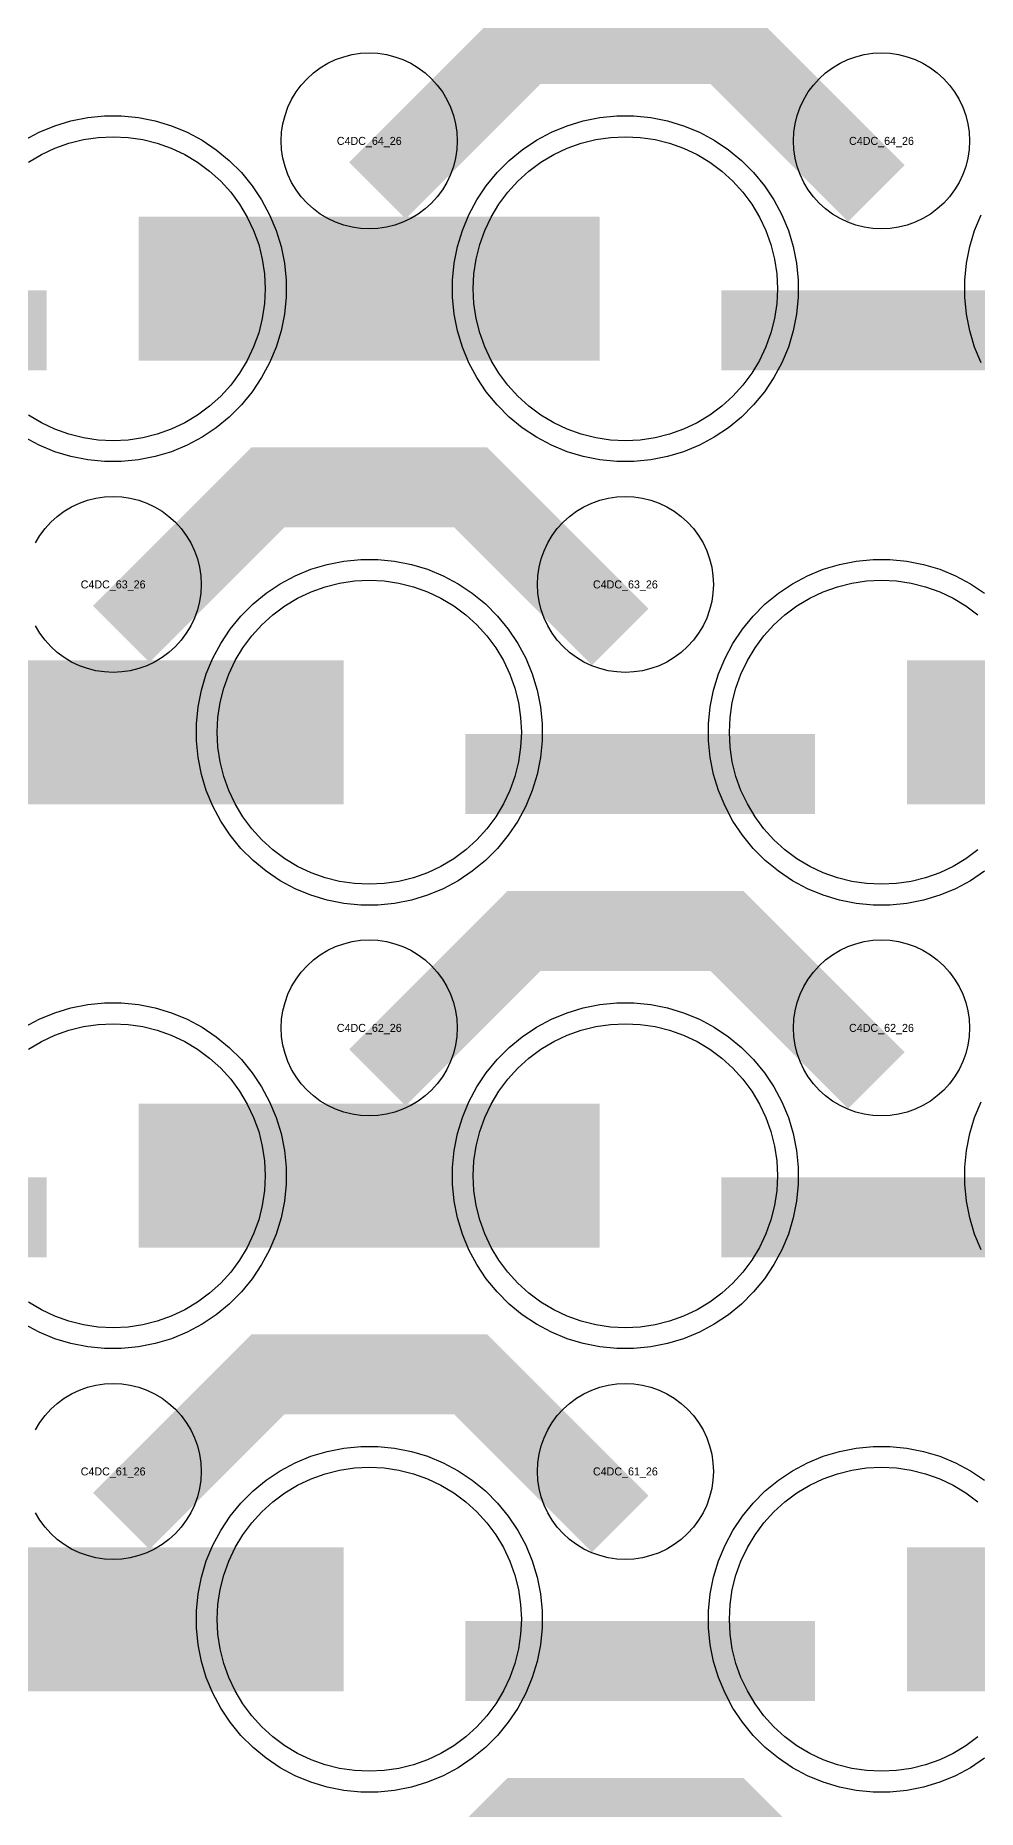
# Model space of a CAD drawing. Extents: x -11880 to 11880, y -14992 to 14992.
# Drawn here: x -3704 to -3410, y -6447 to -5892 of the extents above; entities that cross this region are included whole.
import ezdxf
from ezdxf.enums import TextEntityAlignment as Align

# ---------------------------------------------------------------- set-up
doc = ezdxf.new("R2010")
doc.units = 0
doc.header["$MEASUREMENT"] = 0
for name, color, linetype in [('GDS_775_DT_237', 138, 'CONTINUOUS'), ('RDL1_FS', 34, 'CONTINUOUS'), ('RDL_BS', 160, 'CONTINUOUS')]:
    doc.layers.add(name, color=color, linetype=linetype)

msp = doc.modelspace()

# ---------------------------------------------------------------- linework, layer by layer
at = {"layer": 'RDL1_FS', "color": 240, "true_color": 0xed1f24}
for points in [[(-3706.395, -5931.963), (-3702.395, -5929.565), (-3698.181, -5927.573), (-3693.791, -5926.001), (-3689.268, -5924.869), (-3684.657, -5924.185), (-3680, -5923.956), (-3675.343, -5924.185), (-3670.732, -5924.869), (-3666.209, -5926.001), (-3661.819, -5927.573), (-3657.605, -5929.565), (-3653.605, -5931.963), (-3649.86, -5934.741), (-3646.406, -5937.871), (-3643.276, -5941.325), (-3640.498, -5945.07), (-3638.1, -5949.07), (-3636.108, -5953.284), (-3634.536, -5957.674), (-3633.404, -5962.197), (-3632.72, -5966.808), (-3632.491, -5971.465), (-3632.72, -5976.122), (-3633.404, -5980.733), (-3634.536, -5985.256), (-3636.108, -5989.646), (-3638.1, -5993.86), (-3640.498, -5997.86), (-3643.276, -6001.605), (-3646.406, -6005.059), (-3649.86, -6008.189), (-3653.605, -6010.967), (-3657.605, -6013.365), (-3661.819, -6015.357), (-3666.209, -6016.929), (-3670.732, -6018.061), (-3675.343, -6018.745), (-3680, -6018.974), (-3684.657, -6018.745), (-3689.268, -6018.061), (-3693.791, -6016.929), (-3698.181, -6015.357), (-3702.395, -6013.365), (-3706.395, -6010.967)], [(-3409.86, -6146.754), (-3413.605, -6149.532), (-3417.605, -6151.93), (-3421.819, -6153.922), (-3426.209, -6155.494), (-3430.732, -6156.626), (-3435.343, -6157.31), (-3440, -6157.539), (-3444.657, -6157.31), (-3449.268, -6156.626), (-3453.791, -6155.494), (-3458.181, -6153.922), (-3462.395, -6151.93), (-3466.395, -6149.532), (-3470.14, -6146.754), (-3473.594, -6143.624), (-3476.724, -6140.17), (-3479.502, -6136.425), (-3481.9, -6132.425), (-3483.892, -6128.211), (-3485.464, -6123.821), (-3486.596, -6119.298), (-3487.28, -6114.687), (-3487.509, -6110.03), (-3487.28, -6105.373), (-3486.596, -6100.762), (-3485.464, -6096.239), (-3483.892, -6091.849), (-3481.9, -6087.635), (-3479.502, -6083.635), (-3476.724, -6079.89), (-3473.594, -6076.436), (-3470.14, -6073.306), (-3466.395, -6070.528), (-3462.395, -6068.13), (-3458.181, -6066.138), (-3453.791, -6064.566), (-3449.268, -6063.434), (-3444.657, -6062.75), (-3440, -6062.521), (-3435.343, -6062.75), (-3430.732, -6063.434), (-3426.209, -6064.566), (-3421.819, -6066.138), (-3417.605, -6068.13), (-3413.605, -6070.528), (-3409.86, -6073.306)]]:
    msp.add_lwpolyline(points, dxfattribs=at)
for points in [[(-3520, -6018.974), (-3524.657, -6018.745), (-3529.268, -6018.061), (-3533.791, -6016.929), (-3538.181, -6015.357), (-3542.395, -6013.365), (-3546.395, -6010.967), (-3550.14, -6008.189), (-3553.594, -6005.059), (-3556.724, -6001.605), (-3559.502, -5997.86), (-3561.9, -5993.86), (-3563.892, -5989.646), (-3565.464, -5985.256), (-3566.596, -5980.733), (-3567.28, -5976.122), (-3567.509, -5971.465), (-3567.28, -5966.808), (-3566.596, -5962.197), (-3565.464, -5957.674), (-3563.892, -5953.284), (-3561.9, -5949.07), (-3559.502, -5945.07), (-3556.724, -5941.325), (-3553.594, -5937.871), (-3550.14, -5934.741), (-3546.395, -5931.963), (-3542.395, -5929.565), (-3538.181, -5927.573), (-3533.791, -5926.001), (-3529.268, -5924.869), (-3524.657, -5924.185), (-3520, -5923.956), (-3515.343, -5924.185), (-3510.732, -5924.869), (-3506.209, -5926.001), (-3501.819, -5927.573), (-3497.605, -5929.565), (-3493.605, -5931.963), (-3489.86, -5934.741), (-3486.406, -5937.871), (-3483.276, -5941.325), (-3480.498, -5945.07), (-3478.1, -5949.07), (-3476.108, -5953.284), (-3474.536, -5957.674), (-3473.404, -5962.197), (-3472.72, -5966.808), (-3472.491, -5971.465), (-3472.72, -5976.122), (-3473.404, -5980.733), (-3474.536, -5985.256), (-3476.108, -5989.646), (-3478.1, -5993.86), (-3480.498, -5997.86), (-3483.276, -6001.605), (-3486.406, -6005.059), (-3489.86, -6008.189), (-3493.605, -6010.967), (-3497.605, -6013.365), (-3501.819, -6015.357), (-3506.209, -6016.929), (-3510.732, -6018.061), (-3515.343, -6018.745)], [(-3600, -6157.539), (-3604.657, -6157.31), (-3609.268, -6156.626), (-3613.791, -6155.494), (-3618.181, -6153.922), (-3622.395, -6151.93), (-3626.395, -6149.532), (-3630.14, -6146.754), (-3633.594, -6143.624), (-3636.724, -6140.17), (-3639.502, -6136.425), (-3641.9, -6132.425), (-3643.892, -6128.211), (-3645.464, -6123.821), (-3646.596, -6119.298), (-3647.28, -6114.687), (-3647.509, -6110.03), (-3647.28, -6105.373), (-3646.596, -6100.762), (-3645.464, -6096.239), (-3643.892, -6091.849), (-3641.9, -6087.635), (-3639.502, -6083.635), (-3636.724, -6079.89), (-3633.594, -6076.436), (-3630.14, -6073.306), (-3626.395, -6070.528), (-3622.395, -6068.13), (-3618.181, -6066.138), (-3613.791, -6064.566), (-3609.268, -6063.434), (-3604.657, -6062.75), (-3600, -6062.521), (-3595.343, -6062.75), (-3590.732, -6063.434), (-3586.209, -6064.566), (-3581.819, -6066.138), (-3577.605, -6068.13), (-3573.605, -6070.528), (-3569.86, -6073.306), (-3566.406, -6076.436), (-3563.276, -6079.89), (-3560.498, -6083.635), (-3558.1, -6087.635), (-3556.108, -6091.849), (-3554.536, -6096.239), (-3553.404, -6100.762), (-3552.72, -6105.373), (-3552.491, -6110.03), (-3552.72, -6114.687), (-3553.404, -6119.298), (-3554.536, -6123.821), (-3556.108, -6128.211), (-3558.1, -6132.425), (-3560.498, -6136.425), (-3563.276, -6140.17), (-3566.406, -6143.624), (-3569.86, -6146.754), (-3573.605, -6149.532), (-3577.605, -6151.93), (-3581.819, -6153.922), (-3586.209, -6155.494), (-3590.732, -6156.626), (-3595.343, -6157.31)]]:
    msp.add_lwpolyline(points, close=True, dxfattribs=at)
for points in [[(-3671.998, -5971.465, 45, 45, 0), (-3599.998, -5971.465, 45, 45, 0)], [(-3599.998, -5971.465, 45, 45, 0), (-3527.998, -5971.465, 45, 45, 0)], [(-3751.998, -6110.03, 45, 45, 0), (-3679.998, -6110.03, 45, 45, 0)], [(-3679.998, -6110.03, 45, 45, 0), (-3607.998, -6110.03, 45, 45, 0)], [(-3431.998, -6110.03, 45, 45, 0), (-3359.998, -6110.03, 45, 45, 0)]]:
    msp.add_lwpolyline(points, format="xyseb", dxfattribs=at)
at = {"layer": 'RDL1_FS'}
for points in [[(-3706.395, -6209.088), (-3702.395, -6206.69), (-3698.181, -6204.698), (-3693.791, -6203.126), (-3689.268, -6201.994), (-3684.657, -6201.31), (-3680, -6201.081), (-3675.343, -6201.31), (-3670.732, -6201.994), (-3666.209, -6203.126), (-3661.819, -6204.698), (-3657.605, -6206.69), (-3653.605, -6209.088), (-3649.86, -6211.866), (-3646.406, -6214.996), (-3643.276, -6218.45), (-3640.498, -6222.195), (-3638.1, -6226.195), (-3636.108, -6230.409), (-3634.536, -6234.799), (-3633.404, -6239.322), (-3632.72, -6243.933), (-3632.491, -6248.59), (-3632.72, -6253.247), (-3633.404, -6257.858), (-3634.536, -6262.381), (-3636.108, -6266.771), (-3638.1, -6270.985), (-3640.498, -6274.985), (-3643.276, -6278.73), (-3646.406, -6282.184), (-3649.86, -6285.314), (-3653.605, -6288.092), (-3657.605, -6290.49), (-3661.819, -6292.482), (-3666.209, -6294.054), (-3670.732, -6295.186), (-3675.343, -6295.87), (-3680, -6296.099), (-3684.657, -6295.87), (-3689.268, -6295.186), (-3693.791, -6294.054), (-3698.181, -6292.482), (-3702.395, -6290.49), (-3706.395, -6288.092)], [(-3409.86, -6423.879), (-3413.605, -6426.657), (-3417.605, -6429.055), (-3421.819, -6431.047), (-3426.209, -6432.619), (-3430.732, -6433.751), (-3435.343, -6434.435), (-3440, -6434.664), (-3444.657, -6434.435), (-3449.268, -6433.751), (-3453.791, -6432.619), (-3458.181, -6431.047), (-3462.395, -6429.055), (-3466.395, -6426.657), (-3470.14, -6423.879), (-3473.594, -6420.749), (-3476.724, -6417.295), (-3479.502, -6413.55), (-3481.9, -6409.55), (-3483.892, -6405.336), (-3485.464, -6400.946), (-3486.596, -6396.423), (-3487.28, -6391.812), (-3487.509, -6387.155), (-3487.28, -6382.498), (-3486.596, -6377.887), (-3485.464, -6373.364), (-3483.892, -6368.974), (-3481.9, -6364.76), (-3479.502, -6360.76), (-3476.724, -6357.015), (-3473.594, -6353.561), (-3470.14, -6350.431), (-3466.395, -6347.653), (-3462.395, -6345.255), (-3458.181, -6343.263), (-3453.791, -6341.691), (-3449.268, -6340.559), (-3444.657, -6339.875), (-3440, -6339.646), (-3435.343, -6339.875), (-3430.732, -6340.559), (-3426.209, -6341.691), (-3421.819, -6343.263), (-3417.605, -6345.255), (-3413.605, -6347.653), (-3409.86, -6350.431)]]:
    msp.add_lwpolyline(points, dxfattribs=at)
for points in [[(-3520, -6296.099), (-3524.657, -6295.87), (-3529.268, -6295.186), (-3533.791, -6294.054), (-3538.181, -6292.482), (-3542.395, -6290.49), (-3546.395, -6288.092), (-3550.14, -6285.314), (-3553.594, -6282.184), (-3556.724, -6278.73), (-3559.502, -6274.985), (-3561.9, -6270.985), (-3563.892, -6266.771), (-3565.464, -6262.381), (-3566.596, -6257.858), (-3567.28, -6253.247), (-3567.509, -6248.59), (-3567.28, -6243.933), (-3566.596, -6239.322), (-3565.464, -6234.799), (-3563.892, -6230.409), (-3561.9, -6226.195), (-3559.502, -6222.195), (-3556.724, -6218.45), (-3553.594, -6214.996), (-3550.14, -6211.866), (-3546.395, -6209.088), (-3542.395, -6206.69), (-3538.181, -6204.698), (-3533.791, -6203.126), (-3529.268, -6201.994), (-3524.657, -6201.31), (-3520, -6201.081), (-3515.343, -6201.31), (-3510.732, -6201.994), (-3506.209, -6203.126), (-3501.819, -6204.698), (-3497.605, -6206.69), (-3493.605, -6209.088), (-3489.86, -6211.866), (-3486.406, -6214.996), (-3483.276, -6218.45), (-3480.498, -6222.195), (-3478.1, -6226.195), (-3476.108, -6230.409), (-3474.536, -6234.799), (-3473.404, -6239.322), (-3472.72, -6243.933), (-3472.491, -6248.59), (-3472.72, -6253.247), (-3473.404, -6257.858), (-3474.536, -6262.381), (-3476.108, -6266.771), (-3478.1, -6270.985), (-3480.498, -6274.985), (-3483.276, -6278.73), (-3486.406, -6282.184), (-3489.86, -6285.314), (-3493.605, -6288.092), (-3497.605, -6290.49), (-3501.819, -6292.482), (-3506.209, -6294.054), (-3510.732, -6295.186), (-3515.343, -6295.87)], [(-3600, -6434.664), (-3604.657, -6434.435), (-3609.268, -6433.751), (-3613.791, -6432.619), (-3618.181, -6431.047), (-3622.395, -6429.055), (-3626.395, -6426.657), (-3630.14, -6423.879), (-3633.594, -6420.749), (-3636.724, -6417.295), (-3639.502, -6413.55), (-3641.9, -6409.55), (-3643.892, -6405.336), (-3645.464, -6400.946), (-3646.596, -6396.423), (-3647.28, -6391.812), (-3647.509, -6387.155), (-3647.28, -6382.498), (-3646.596, -6377.887), (-3645.464, -6373.364), (-3643.892, -6368.974), (-3641.9, -6364.76), (-3639.502, -6360.76), (-3636.724, -6357.015), (-3633.594, -6353.561), (-3630.14, -6350.431), (-3626.395, -6347.653), (-3622.395, -6345.255), (-3618.181, -6343.263), (-3613.791, -6341.691), (-3609.268, -6340.559), (-3604.657, -6339.875), (-3600, -6339.646), (-3595.343, -6339.875), (-3590.732, -6340.559), (-3586.209, -6341.691), (-3581.819, -6343.263), (-3577.605, -6345.255), (-3573.605, -6347.653), (-3569.86, -6350.431), (-3566.406, -6353.561), (-3563.276, -6357.015), (-3560.498, -6360.76), (-3558.1, -6364.76), (-3556.108, -6368.974), (-3554.536, -6373.364), (-3553.404, -6377.887), (-3552.72, -6382.498), (-3552.491, -6387.155), (-3552.72, -6391.812), (-3553.404, -6396.423), (-3554.536, -6400.946), (-3556.108, -6405.336), (-3558.1, -6409.55), (-3560.498, -6413.55), (-3563.276, -6417.295), (-3566.406, -6420.749), (-3569.86, -6423.879), (-3573.605, -6426.657), (-3577.605, -6429.055), (-3581.819, -6431.047), (-3586.209, -6432.619), (-3590.732, -6433.751), (-3595.343, -6434.435)]]:
    msp.add_lwpolyline(points, close=True, dxfattribs=at)
for points in [[(-3671.998, -6248.59, 45, 45, 0), (-3599.998, -6248.59, 45, 45, 0)], [(-3599.998, -6248.59, 45, 45, 0), (-3527.998, -6248.59, 45, 45, 0)], [(-3751.998, -6387.155, 45, 45, 0), (-3679.998, -6387.155, 45, 45, 0)], [(-3679.998, -6387.155, 45, 45, 0), (-3607.998, -6387.155, 45, 45, 0)], [(-3431.998, -6387.155, 45, 45, 0), (-3359.998, -6387.155, 45, 45, 0)]]:
    msp.add_lwpolyline(points, format="xyseb", dxfattribs=at)
at = {"layer": 'RDL_BS'}
for points in [[(-3597.438, -5940.779, 25, 25, 0), (-3551.623, -5894.964, 25, 25, 0), (-3518.07, -5894.964, 25, 25, 0)], [(-3441.599, -5941.678, 25, 25, 0), (-3488.313, -5894.964, 25, 25, 0), (-3518.071, -5894.964, 25, 25, 0)], [(-3677.438, -6079.344, 25, 25, 0), (-3631.623, -6033.529, 25, 25, 0), (-3598.07, -6033.529, 25, 25, 0)], [(-3521.599, -6080.243, 25, 25, 0), (-3568.313, -6033.529, 25, 25, 0), (-3598.071, -6033.529, 25, 25, 0)], [(-3597.438, -6217.904, 25, 25, 0), (-3551.623, -6172.089, 25, 25, 0), (-3518.07, -6172.089, 25, 25, 0)], [(-3441.599, -6218.803, 25, 25, 0), (-3488.313, -6172.089, 25, 25, 0), (-3518.071, -6172.089, 25, 25, 0)], [(-3809.984, -6261.603, 25, 25, 0), (-3700.719, -6261.603, 25, 25, 0)], [(-3489.984, -6261.603, 25, 25, 0), (-3380.719, -6261.603, 25, 25, 0)], [(-3677.438, -6356.469, 25, 25, 0), (-3631.623, -6310.654, 25, 25, 0), (-3598.07, -6310.654, 25, 25, 0)], [(-3521.599, -6357.368, 25, 25, 0), (-3568.313, -6310.654, 25, 25, 0), (-3598.071, -6310.654, 25, 25, 0)], [(-3569.984, -6400.168, 25, 25, 0), (-3460.719, -6400.168, 25, 25, 0)], [(-3597.438, -6495.034, 25, 25, 0), (-3551.623, -6449.219, 25, 25, 0), (-3518.07, -6449.219, 25, 25, 0)], [(-3441.599, -6495.933, 25, 25, 0), (-3488.313, -6449.219, 25, 25, 0), (-3518.071, -6449.219, 25, 25, 0)]]:
    msp.add_lwpolyline(points, format="xyseb", dxfattribs=at)
for points in [[(-3600, -5952.771), (-3602.693, -5952.639), (-3605.365, -5952.243), (-3607.984, -5951.586), (-3610.519, -5950.679), (-3612.956, -5949.527), (-3615.28, -5948.134), (-3617.443, -5946.531), (-3619.442, -5944.719), (-3621.254, -5942.72), (-3622.857, -5940.557), (-3624.25, -5938.233), (-3625.402, -5935.796), (-3626.309, -5933.261), (-3626.966, -5930.642), (-3627.362, -5927.97), (-3627.494, -5925.277), (-3627.362, -5922.584), (-3626.966, -5919.912), (-3626.309, -5917.293), (-3625.402, -5914.758), (-3624.25, -5912.321), (-3622.857, -5909.997), (-3621.254, -5907.834), (-3619.442, -5905.835), (-3617.443, -5904.023), (-3615.28, -5902.42), (-3612.956, -5901.027), (-3610.519, -5899.875), (-3607.984, -5898.968), (-3605.365, -5898.311), (-3602.693, -5897.915), (-3600, -5897.783), (-3597.307, -5897.915), (-3594.635, -5898.311), (-3592.016, -5898.968), (-3589.481, -5899.875), (-3587.044, -5901.027), (-3584.72, -5902.42), (-3582.557, -5904.023), (-3580.558, -5905.835), (-3578.746, -5907.834), (-3577.143, -5909.997), (-3575.75, -5912.321), (-3574.598, -5914.758), (-3573.691, -5917.293), (-3573.034, -5919.912), (-3572.638, -5922.584), (-3572.506, -5925.277), (-3572.638, -5927.97), (-3573.034, -5930.642), (-3573.691, -5933.261), (-3574.598, -5935.796), (-3575.75, -5938.233), (-3577.143, -5940.557), (-3578.746, -5942.72), (-3580.558, -5944.719), (-3582.557, -5946.531), (-3584.72, -5948.134), (-3587.044, -5949.527), (-3589.481, -5950.679), (-3592.016, -5951.586), (-3594.635, -5952.243), (-3597.307, -5952.639)], [(-3440, -5952.771), (-3442.693, -5952.639), (-3445.365, -5952.243), (-3447.984, -5951.586), (-3450.519, -5950.679), (-3452.956, -5949.527), (-3455.28, -5948.134), (-3457.443, -5946.531), (-3459.442, -5944.719), (-3461.254, -5942.72), (-3462.857, -5940.557), (-3464.25, -5938.233), (-3465.402, -5935.796), (-3466.309, -5933.261), (-3466.966, -5930.642), (-3467.362, -5927.97), (-3467.494, -5925.277), (-3467.362, -5922.584), (-3466.966, -5919.912), (-3466.309, -5917.293), (-3465.402, -5914.758), (-3464.25, -5912.321), (-3462.857, -5909.997), (-3461.254, -5907.834), (-3459.442, -5905.835), (-3457.443, -5904.023), (-3455.28, -5902.42), (-3452.956, -5901.027), (-3450.519, -5899.875), (-3447.984, -5898.968), (-3445.365, -5898.311), (-3442.693, -5897.915), (-3440, -5897.783), (-3437.307, -5897.915), (-3434.635, -5898.311), (-3432.016, -5898.968), (-3429.481, -5899.875), (-3427.044, -5901.027), (-3424.72, -5902.42), (-3422.557, -5904.023), (-3420.558, -5905.835), (-3418.746, -5907.834), (-3417.143, -5909.997), (-3415.75, -5912.321), (-3414.598, -5914.758), (-3413.691, -5917.293), (-3413.034, -5919.912), (-3412.638, -5922.584), (-3412.506, -5925.277), (-3412.638, -5927.97), (-3413.034, -5930.642), (-3413.691, -5933.261), (-3414.598, -5935.796), (-3415.75, -5938.233), (-3417.143, -5940.557), (-3418.746, -5942.72), (-3420.558, -5944.719), (-3422.557, -5946.531), (-3424.72, -5948.134), (-3427.044, -5949.527), (-3429.481, -5950.679), (-3432.016, -5951.586), (-3434.635, -5952.243), (-3437.307, -5952.639)], [(-3520, -6091.336), (-3522.693, -6091.204), (-3525.365, -6090.808), (-3527.984, -6090.151), (-3530.519, -6089.244), (-3532.956, -6088.092), (-3535.28, -6086.699), (-3537.443, -6085.096), (-3539.442, -6083.284), (-3541.254, -6081.285), (-3542.857, -6079.122), (-3544.25, -6076.798), (-3545.402, -6074.361), (-3546.309, -6071.826), (-3546.966, -6069.207), (-3547.362, -6066.535), (-3547.494, -6063.842), (-3547.362, -6061.149), (-3546.966, -6058.477), (-3546.309, -6055.858), (-3545.402, -6053.323), (-3544.25, -6050.886), (-3542.857, -6048.562), (-3541.254, -6046.399), (-3539.442, -6044.4), (-3537.443, -6042.588), (-3535.28, -6040.985), (-3532.956, -6039.592), (-3530.519, -6038.44), (-3527.984, -6037.533), (-3525.365, -6036.876), (-3522.693, -6036.48), (-3520, -6036.348), (-3517.307, -6036.48), (-3514.635, -6036.876), (-3512.016, -6037.533), (-3509.481, -6038.44), (-3507.044, -6039.592), (-3504.72, -6040.985), (-3502.557, -6042.588), (-3500.558, -6044.4), (-3498.746, -6046.399), (-3497.143, -6048.562), (-3495.75, -6050.886), (-3494.598, -6053.323), (-3493.691, -6055.858), (-3493.034, -6058.477), (-3492.638, -6061.149), (-3492.506, -6063.842), (-3492.638, -6066.535), (-3493.034, -6069.207), (-3493.691, -6071.826), (-3494.598, -6074.361), (-3495.75, -6076.798), (-3497.143, -6079.122), (-3498.746, -6081.285), (-3500.558, -6083.284), (-3502.557, -6085.096), (-3504.72, -6086.699), (-3507.044, -6088.092), (-3509.481, -6089.244), (-3512.016, -6090.151), (-3514.635, -6090.808), (-3517.307, -6091.204)], [(-3600, -6229.896), (-3602.693, -6229.764), (-3605.365, -6229.368), (-3607.984, -6228.711), (-3610.519, -6227.804), (-3612.956, -6226.652), (-3615.28, -6225.259), (-3617.443, -6223.656), (-3619.442, -6221.844), (-3621.254, -6219.845), (-3622.857, -6217.682), (-3624.25, -6215.358), (-3625.402, -6212.921), (-3626.309, -6210.386), (-3626.966, -6207.767), (-3627.362, -6205.095), (-3627.494, -6202.402), (-3627.362, -6199.709), (-3626.966, -6197.037), (-3626.309, -6194.418), (-3625.402, -6191.883), (-3624.25, -6189.446), (-3622.857, -6187.122), (-3621.254, -6184.959), (-3619.442, -6182.96), (-3617.443, -6181.148), (-3615.28, -6179.545), (-3612.956, -6178.152), (-3610.519, -6177), (-3607.984, -6176.093), (-3605.365, -6175.436), (-3602.693, -6175.04), (-3600, -6174.908), (-3597.307, -6175.04), (-3594.635, -6175.436), (-3592.016, -6176.093), (-3589.481, -6177), (-3587.044, -6178.152), (-3584.72, -6179.545), (-3582.557, -6181.148), (-3580.558, -6182.96), (-3578.746, -6184.959), (-3577.143, -6187.122), (-3575.75, -6189.446), (-3574.598, -6191.883), (-3573.691, -6194.418), (-3573.034, -6197.037), (-3572.638, -6199.709), (-3572.506, -6202.402), (-3572.638, -6205.095), (-3573.034, -6207.767), (-3573.691, -6210.386), (-3574.598, -6212.921), (-3575.75, -6215.358), (-3577.143, -6217.682), (-3578.746, -6219.845), (-3580.558, -6221.844), (-3582.557, -6223.656), (-3584.72, -6225.259), (-3587.044, -6226.652), (-3589.481, -6227.804), (-3592.016, -6228.711), (-3594.635, -6229.368), (-3597.307, -6229.764)], [(-3440, -6229.896), (-3442.693, -6229.764), (-3445.365, -6229.368), (-3447.984, -6228.711), (-3450.519, -6227.804), (-3452.956, -6226.652), (-3455.28, -6225.259), (-3457.443, -6223.656), (-3459.442, -6221.844), (-3461.254, -6219.845), (-3462.857, -6217.682), (-3464.25, -6215.358), (-3465.402, -6212.921), (-3466.309, -6210.386), (-3466.966, -6207.767), (-3467.362, -6205.095), (-3467.494, -6202.402), (-3467.362, -6199.709), (-3466.966, -6197.037), (-3466.309, -6194.418), (-3465.402, -6191.883), (-3464.25, -6189.446), (-3462.857, -6187.122), (-3461.254, -6184.959), (-3459.442, -6182.96), (-3457.443, -6181.148), (-3455.28, -6179.545), (-3452.956, -6178.152), (-3450.519, -6177), (-3447.984, -6176.093), (-3445.365, -6175.436), (-3442.693, -6175.04), (-3440, -6174.908), (-3437.307, -6175.04), (-3434.635, -6175.436), (-3432.016, -6176.093), (-3429.481, -6177), (-3427.044, -6178.152), (-3424.72, -6179.545), (-3422.557, -6181.148), (-3420.558, -6182.96), (-3418.746, -6184.959), (-3417.143, -6187.122), (-3415.75, -6189.446), (-3414.598, -6191.883), (-3413.691, -6194.418), (-3413.034, -6197.037), (-3412.638, -6199.709), (-3412.506, -6202.402), (-3412.638, -6205.095), (-3413.034, -6207.767), (-3413.691, -6210.386), (-3414.598, -6212.921), (-3415.75, -6215.358), (-3417.143, -6217.682), (-3418.746, -6219.845), (-3420.558, -6221.844), (-3422.557, -6223.656), (-3424.72, -6225.259), (-3427.044, -6226.652), (-3429.481, -6227.804), (-3432.016, -6228.711), (-3434.635, -6229.368), (-3437.307, -6229.764)], [(-3522.644, -6302.59), (-3527.938, -6302.073), (-3533.165, -6301.027), (-3538.205, -6299.496), (-3543.115, -6297.465), (-3547.777, -6294.973), (-3552.191, -6292.026), (-3556.292, -6288.664), (-3560.074, -6284.882), (-3563.436, -6280.781), (-3566.383, -6276.367), (-3568.875, -6271.705), (-3570.906, -6266.795), (-3572.437, -6261.755), (-3573.483, -6256.528), (-3574, -6251.234), (-3574, -6245.946), (-3573.483, -6240.652), (-3572.437, -6235.425), (-3570.906, -6230.385), (-3568.875, -6225.475), (-3566.383, -6220.813), (-3563.436, -6216.399), (-3560.074, -6212.298), (-3556.292, -6208.516), (-3552.191, -6205.154), (-3547.777, -6202.207), (-3543.115, -6199.715), (-3538.205, -6197.684), (-3533.165, -6196.153), (-3527.938, -6195.107), (-3522.644, -6194.59), (-3517.356, -6194.59), (-3512.062, -6195.107), (-3506.835, -6196.153), (-3501.795, -6197.684), (-3496.885, -6199.715), (-3492.223, -6202.207), (-3487.809, -6205.154), (-3483.708, -6208.516), (-3479.926, -6212.298), (-3476.564, -6216.399), (-3473.617, -6220.813), (-3471.125, -6225.475), (-3469.094, -6230.385), (-3467.563, -6235.425), (-3466.517, -6240.652), (-3466, -6245.946), (-3466, -6251.234), (-3466.517, -6256.528), (-3467.563, -6261.755), (-3469.094, -6266.795), (-3471.125, -6271.705), (-3473.617, -6276.367), (-3476.564, -6280.781), (-3479.926, -6284.882), (-3483.708, -6288.664), (-3487.809, -6292.026), (-3492.223, -6294.973), (-3496.885, -6297.465), (-3501.795, -6299.496), (-3506.835, -6301.027), (-3512.062, -6302.073), (-3517.356, -6302.59)], [(-3520, -6368.461), (-3522.693, -6368.329), (-3525.365, -6367.933), (-3527.984, -6367.276), (-3530.519, -6366.369), (-3532.956, -6365.217), (-3535.28, -6363.824), (-3537.443, -6362.221), (-3539.442, -6360.409), (-3541.254, -6358.41), (-3542.857, -6356.247), (-3544.25, -6353.923), (-3545.402, -6351.486), (-3546.309, -6348.951), (-3546.966, -6346.332), (-3547.362, -6343.66), (-3547.494, -6340.967), (-3547.362, -6338.274), (-3546.966, -6335.602), (-3546.309, -6332.983), (-3545.402, -6330.448), (-3544.25, -6328.011), (-3542.857, -6325.687), (-3541.254, -6323.524), (-3539.442, -6321.525), (-3537.443, -6319.713), (-3535.28, -6318.11), (-3532.956, -6316.717), (-3530.519, -6315.565), (-3527.984, -6314.658), (-3525.365, -6314.001), (-3522.693, -6313.605), (-3520, -6313.473), (-3517.307, -6313.605), (-3514.635, -6314.001), (-3512.016, -6314.658), (-3509.481, -6315.565), (-3507.044, -6316.717), (-3504.72, -6318.11), (-3502.557, -6319.713), (-3500.558, -6321.525), (-3498.746, -6323.524), (-3497.143, -6325.687), (-3495.75, -6328.011), (-3494.598, -6330.448), (-3493.691, -6332.983), (-3493.034, -6335.602), (-3492.638, -6338.274), (-3492.506, -6340.967), (-3492.638, -6343.66), (-3493.034, -6346.332), (-3493.691, -6348.951), (-3494.598, -6351.486), (-3495.75, -6353.923), (-3497.143, -6356.247), (-3498.746, -6358.41), (-3500.558, -6360.409), (-3502.557, -6362.221), (-3504.72, -6363.824), (-3507.044, -6365.217), (-3509.481, -6366.369), (-3512.016, -6367.276), (-3514.635, -6367.933), (-3517.307, -6368.329)], [(-3602.644, -6441.155), (-3607.938, -6440.638), (-3613.165, -6439.592), (-3618.205, -6438.061), (-3623.115, -6436.03), (-3627.777, -6433.538), (-3632.191, -6430.591), (-3636.292, -6427.229), (-3640.074, -6423.447), (-3643.436, -6419.346), (-3646.383, -6414.932), (-3648.875, -6410.27), (-3650.906, -6405.36), (-3652.437, -6400.32), (-3653.483, -6395.093), (-3654, -6389.799), (-3654, -6384.511), (-3653.483, -6379.217), (-3652.437, -6373.99), (-3650.906, -6368.95), (-3648.875, -6364.04), (-3646.383, -6359.378), (-3643.436, -6354.964), (-3640.074, -6350.863), (-3636.292, -6347.081), (-3632.191, -6343.719), (-3627.777, -6340.772), (-3623.115, -6338.28), (-3618.205, -6336.249), (-3613.165, -6334.718), (-3607.938, -6333.672), (-3602.644, -6333.155), (-3597.356, -6333.155), (-3592.062, -6333.672), (-3586.835, -6334.718), (-3581.795, -6336.249), (-3576.885, -6338.28), (-3572.223, -6340.772), (-3567.809, -6343.719), (-3563.708, -6347.081), (-3559.926, -6350.863), (-3556.564, -6354.964), (-3553.617, -6359.378), (-3551.125, -6364.04), (-3549.094, -6368.95), (-3547.563, -6373.99), (-3546.517, -6379.217), (-3546, -6384.511), (-3546, -6389.799), (-3546.517, -6395.093), (-3547.563, -6400.32), (-3549.094, -6405.36), (-3551.125, -6410.27), (-3553.617, -6414.932), (-3556.564, -6419.346), (-3559.926, -6423.447), (-3563.708, -6427.229), (-3567.809, -6430.591), (-3572.223, -6433.538), (-3576.885, -6436.03), (-3581.795, -6438.061), (-3586.835, -6439.592), (-3592.062, -6440.638), (-3597.356, -6441.155)]]:
    msp.add_lwpolyline(points, close=True, dxfattribs=at)
at = {"layer": 'RDL_BS', "color": 240, "true_color": 0xed1f24}
for points in [[(-3707.777, -5925.082), (-3703.115, -5922.59), (-3698.205, -5920.559), (-3693.165, -5919.028), (-3687.938, -5917.982), (-3682.644, -5917.465), (-3677.356, -5917.465), (-3672.062, -5917.982), (-3666.835, -5919.028), (-3661.795, -5920.559), (-3656.885, -5922.59), (-3652.223, -5925.082), (-3647.809, -5928.029), (-3643.708, -5931.391), (-3639.926, -5935.173), (-3636.564, -5939.274), (-3633.617, -5943.688), (-3631.125, -5948.35), (-3629.094, -5953.26), (-3627.563, -5958.3), (-3626.517, -5963.527), (-3626, -5968.821), (-3626, -5974.109), (-3626.517, -5979.403), (-3627.563, -5984.63), (-3629.094, -5989.67), (-3631.125, -5994.58), (-3633.617, -5999.242), (-3636.564, -6003.656), (-3639.926, -6007.757), (-3643.708, -6011.539), (-3647.809, -6014.901), (-3652.223, -6017.848), (-3656.885, -6020.34), (-3661.795, -6022.371), (-3666.835, -6023.902), (-3672.062, -6024.948), (-3677.356, -6025.465), (-3682.644, -6025.465), (-3687.938, -6024.948), (-3693.165, -6023.902), (-3698.205, -6022.371), (-3703.115, -6020.34), (-3707.777, -6017.848)], [(-3408.875, -5994.58), (-3410.906, -5989.67), (-3412.437, -5984.63), (-3413.483, -5979.403), (-3414, -5974.109), (-3414, -5968.821), (-3413.483, -5963.527), (-3412.437, -5958.3), (-3410.906, -5953.26), (-3408.875, -5948.35)], [(-3407.809, -6153.466), (-3412.223, -6156.413), (-3416.885, -6158.905), (-3421.795, -6160.936), (-3426.835, -6162.467), (-3432.062, -6163.513), (-3437.356, -6164.03), (-3442.644, -6164.03), (-3447.938, -6163.513), (-3453.165, -6162.467), (-3458.205, -6160.936), (-3463.115, -6158.905), (-3467.777, -6156.413), (-3472.191, -6153.466), (-3476.292, -6150.104), (-3480.074, -6146.322), (-3483.436, -6142.221), (-3486.383, -6137.807), (-3488.875, -6133.145), (-3490.906, -6128.235), (-3492.437, -6123.195), (-3493.483, -6117.968), (-3494, -6112.674), (-3494, -6107.386), (-3493.483, -6102.092), (-3492.437, -6096.865), (-3490.906, -6091.825), (-3488.875, -6086.915), (-3486.383, -6082.253), (-3483.436, -6077.839), (-3480.074, -6073.738), (-3476.292, -6069.956), (-3472.191, -6066.594), (-3467.777, -6063.647), (-3463.115, -6061.155), (-3458.205, -6059.124), (-3453.165, -6057.593), (-3447.938, -6056.547), (-3442.644, -6056.03), (-3437.356, -6056.03), (-3432.062, -6056.547), (-3426.835, -6057.593), (-3421.795, -6059.124), (-3416.885, -6061.155), (-3412.223, -6063.647), (-3407.809, -6066.594)]]:
    msp.add_lwpolyline(points, dxfattribs=at)
for points in [[(-3522.644, -6025.465), (-3527.938, -6024.948), (-3533.165, -6023.902), (-3538.205, -6022.371), (-3543.115, -6020.34), (-3547.777, -6017.848), (-3552.191, -6014.901), (-3556.292, -6011.539), (-3560.074, -6007.757), (-3563.436, -6003.656), (-3566.383, -5999.242), (-3568.875, -5994.58), (-3570.906, -5989.67), (-3572.437, -5984.63), (-3573.483, -5979.403), (-3574, -5974.109), (-3574, -5968.821), (-3573.483, -5963.527), (-3572.437, -5958.3), (-3570.906, -5953.26), (-3568.875, -5948.35), (-3566.383, -5943.688), (-3563.436, -5939.274), (-3560.074, -5935.173), (-3556.292, -5931.391), (-3552.191, -5928.029), (-3547.777, -5925.082), (-3543.115, -5922.59), (-3538.205, -5920.559), (-3533.165, -5919.028), (-3527.938, -5917.982), (-3522.644, -5917.465), (-3517.356, -5917.465), (-3512.062, -5917.982), (-3506.835, -5919.028), (-3501.795, -5920.559), (-3496.885, -5922.59), (-3492.223, -5925.082), (-3487.809, -5928.029), (-3483.708, -5931.391), (-3479.926, -5935.173), (-3476.564, -5939.274), (-3473.617, -5943.688), (-3471.125, -5948.35), (-3469.094, -5953.26), (-3467.563, -5958.3), (-3466.517, -5963.527), (-3466, -5968.821), (-3466, -5974.109), (-3466.517, -5979.403), (-3467.563, -5984.63), (-3469.094, -5989.67), (-3471.125, -5994.58), (-3473.617, -5999.242), (-3476.564, -6003.656), (-3479.926, -6007.757), (-3483.708, -6011.539), (-3487.809, -6014.901), (-3492.223, -6017.848), (-3496.885, -6020.34), (-3501.795, -6022.371), (-3506.835, -6023.902), (-3512.062, -6024.948), (-3517.356, -6025.465)], [(-3602.644, -6164.03), (-3607.938, -6163.513), (-3613.165, -6162.467), (-3618.205, -6160.936), (-3623.115, -6158.905), (-3627.777, -6156.413), (-3632.191, -6153.466), (-3636.292, -6150.104), (-3640.074, -6146.322), (-3643.436, -6142.221), (-3646.383, -6137.807), (-3648.875, -6133.145), (-3650.906, -6128.235), (-3652.437, -6123.195), (-3653.483, -6117.968), (-3654, -6112.674), (-3654, -6107.386), (-3653.483, -6102.092), (-3652.437, -6096.865), (-3650.906, -6091.825), (-3648.875, -6086.915), (-3646.383, -6082.253), (-3643.436, -6077.839), (-3640.074, -6073.738), (-3636.292, -6069.956), (-3632.191, -6066.594), (-3627.777, -6063.647), (-3623.115, -6061.155), (-3618.205, -6059.124), (-3613.165, -6057.593), (-3607.938, -6056.547), (-3602.644, -6056.03), (-3597.356, -6056.03), (-3592.062, -6056.547), (-3586.835, -6057.593), (-3581.795, -6059.124), (-3576.885, -6061.155), (-3572.223, -6063.647), (-3567.809, -6066.594), (-3563.708, -6069.956), (-3559.926, -6073.738), (-3556.564, -6077.839), (-3553.617, -6082.253), (-3551.125, -6086.915), (-3549.094, -6091.825), (-3547.563, -6096.865), (-3546.517, -6102.092), (-3546, -6107.386), (-3546, -6112.674), (-3546.517, -6117.968), (-3547.563, -6123.195), (-3549.094, -6128.235), (-3551.125, -6133.145), (-3553.617, -6137.807), (-3556.564, -6142.221), (-3559.926, -6146.322), (-3563.708, -6150.104), (-3567.809, -6153.466), (-3572.223, -6156.413), (-3576.885, -6158.905), (-3581.795, -6160.936), (-3586.835, -6162.467), (-3592.062, -6163.513), (-3597.356, -6164.03)]]:
    msp.add_lwpolyline(points, close=True, dxfattribs=at)
for points in [[(-3809.984, -5984.478, 25, 25, 0), (-3700.719, -5984.478, 25, 25, 0)], [(-3489.984, -5984.478, 25, 25, 0), (-3380.719, -5984.478, 25, 25, 0)], [(-3569.984, -6123.043, 25, 25, 0), (-3460.719, -6123.043, 25, 25, 0)]]:
    msp.add_lwpolyline(points, format="xyseb", dxfattribs=at)
at = {"layer": 'RDL_BS'}
for points in [[(-3704.25, -6050.886), (-3702.857, -6048.562), (-3701.254, -6046.399), (-3699.442, -6044.4), (-3697.443, -6042.588), (-3695.28, -6040.985), (-3692.956, -6039.592), (-3690.519, -6038.44), (-3687.984, -6037.533), (-3685.365, -6036.876), (-3682.693, -6036.48), (-3680, -6036.348), (-3677.307, -6036.48), (-3674.635, -6036.876), (-3672.016, -6037.533), (-3669.481, -6038.44), (-3667.044, -6039.592), (-3664.72, -6040.985), (-3662.557, -6042.588), (-3660.558, -6044.4), (-3658.746, -6046.399), (-3657.143, -6048.562), (-3655.75, -6050.886), (-3654.598, -6053.323), (-3653.691, -6055.858), (-3653.034, -6058.477), (-3652.638, -6061.149), (-3652.506, -6063.842), (-3652.638, -6066.535), (-3653.034, -6069.207), (-3653.691, -6071.826), (-3654.598, -6074.361), (-3655.75, -6076.798), (-3657.143, -6079.122), (-3658.746, -6081.285), (-3660.558, -6083.284), (-3662.557, -6085.096), (-3664.72, -6086.699), (-3667.044, -6088.092), (-3669.481, -6089.244), (-3672.016, -6090.151), (-3674.635, -6090.808), (-3677.307, -6091.204), (-3680, -6091.336), (-3682.693, -6091.204), (-3685.365, -6090.808), (-3687.984, -6090.151), (-3690.519, -6089.244), (-3692.956, -6088.092), (-3695.28, -6086.699), (-3697.443, -6085.096), (-3699.442, -6083.284), (-3701.254, -6081.285), (-3702.857, -6079.122), (-3704.25, -6076.798)], [(-3707.777, -6202.207), (-3703.115, -6199.715), (-3698.205, -6197.684), (-3693.165, -6196.153), (-3687.938, -6195.107), (-3682.644, -6194.59), (-3677.356, -6194.59), (-3672.062, -6195.107), (-3666.835, -6196.153), (-3661.795, -6197.684), (-3656.885, -6199.715), (-3652.223, -6202.207), (-3647.809, -6205.154), (-3643.708, -6208.516), (-3639.926, -6212.298), (-3636.564, -6216.399), (-3633.617, -6220.813), (-3631.125, -6225.475), (-3629.094, -6230.385), (-3627.563, -6235.425), (-3626.517, -6240.652), (-3626, -6245.946), (-3626, -6251.234), (-3626.517, -6256.528), (-3627.563, -6261.755), (-3629.094, -6266.795), (-3631.125, -6271.705), (-3633.617, -6276.367), (-3636.564, -6280.781), (-3639.926, -6284.882), (-3643.708, -6288.664), (-3647.809, -6292.026), (-3652.223, -6294.973), (-3656.885, -6297.465), (-3661.795, -6299.496), (-3666.835, -6301.027), (-3672.062, -6302.073), (-3677.356, -6302.59), (-3682.644, -6302.59), (-3687.938, -6302.073), (-3693.165, -6301.027), (-3698.205, -6299.496), (-3703.115, -6297.465), (-3707.777, -6294.973)], [(-3408.875, -6271.705), (-3410.906, -6266.795), (-3412.437, -6261.755), (-3413.483, -6256.528), (-3414, -6251.234), (-3414, -6245.946), (-3413.483, -6240.652), (-3412.437, -6235.425), (-3410.906, -6230.385), (-3408.875, -6225.475)], [(-3704.25, -6328.011), (-3702.857, -6325.687), (-3701.254, -6323.524), (-3699.442, -6321.525), (-3697.443, -6319.713), (-3695.28, -6318.11), (-3692.956, -6316.717), (-3690.519, -6315.565), (-3687.984, -6314.658), (-3685.365, -6314.001), (-3682.693, -6313.605), (-3680, -6313.473), (-3677.307, -6313.605), (-3674.635, -6314.001), (-3672.016, -6314.658), (-3669.481, -6315.565), (-3667.044, -6316.717), (-3664.72, -6318.11), (-3662.557, -6319.713), (-3660.558, -6321.525), (-3658.746, -6323.524), (-3657.143, -6325.687), (-3655.75, -6328.011), (-3654.598, -6330.448), (-3653.691, -6332.983), (-3653.034, -6335.602), (-3652.638, -6338.274), (-3652.506, -6340.967), (-3652.638, -6343.66), (-3653.034, -6346.332), (-3653.691, -6348.951), (-3654.598, -6351.486), (-3655.75, -6353.923), (-3657.143, -6356.247), (-3658.746, -6358.41), (-3660.558, -6360.409), (-3662.557, -6362.221), (-3664.72, -6363.824), (-3667.044, -6365.217), (-3669.481, -6366.369), (-3672.016, -6367.276), (-3674.635, -6367.933), (-3677.307, -6368.329), (-3680, -6368.461), (-3682.693, -6368.329), (-3685.365, -6367.933), (-3687.984, -6367.276), (-3690.519, -6366.369), (-3692.956, -6365.217), (-3695.28, -6363.824), (-3697.443, -6362.221), (-3699.442, -6360.409), (-3701.254, -6358.41), (-3702.857, -6356.247), (-3704.25, -6353.923)], [(-3407.809, -6430.591), (-3412.223, -6433.538), (-3416.885, -6436.03), (-3421.795, -6438.061), (-3426.835, -6439.592), (-3432.062, -6440.638), (-3437.356, -6441.155), (-3442.644, -6441.155), (-3447.938, -6440.638), (-3453.165, -6439.592), (-3458.205, -6438.061), (-3463.115, -6436.03), (-3467.777, -6433.538), (-3472.191, -6430.591), (-3476.292, -6427.229), (-3480.074, -6423.447), (-3483.436, -6419.346), (-3486.383, -6414.932), (-3488.875, -6410.27), (-3490.906, -6405.36), (-3492.437, -6400.32), (-3493.483, -6395.093), (-3494, -6389.799), (-3494, -6384.511), (-3493.483, -6379.217), (-3492.437, -6373.99), (-3490.906, -6368.95), (-3488.875, -6364.04), (-3486.383, -6359.378), (-3483.436, -6354.964), (-3480.074, -6350.863), (-3476.292, -6347.081), (-3472.191, -6343.719), (-3467.777, -6340.772), (-3463.115, -6338.28), (-3458.205, -6336.249), (-3453.165, -6334.718), (-3447.938, -6333.672), (-3442.644, -6333.155), (-3437.356, -6333.155), (-3432.062, -6333.672), (-3426.835, -6334.718), (-3421.795, -6336.249), (-3416.885, -6338.28), (-3412.223, -6340.772), (-3407.809, -6343.719)]]:
    msp.add_lwpolyline(points, dxfattribs=at)

# ---------------------------------------------------------------- texts
at = {"layer": 'GDS_775_DT_237'}
for s, p in [('C4DC_64_26', (-3600, -5925.277)), ('C4DC_64_26', (-3600, -5925.277)), ('C4DC_64_26', (-3440, -5925.277)), ('C4DC_64_26', (-3440, -5925.277)), ('C4DC_63_26', (-3680, -6063.842)), ('C4DC_63_26', (-3680, -6063.842)), ('C4DC_63_26', (-3520, -6063.842)), ('C4DC_63_26', (-3520, -6063.842)), ('C4DC_62_26', (-3600, -6202.402)), ('C4DC_62_26', (-3600, -6202.402)), ('C4DC_62_26', (-3440, -6202.402)), ('C4DC_62_26', (-3440, -6202.402)), ('C4DC_61_26', (-3680, -6340.967)), ('C4DC_61_26', (-3680, -6340.967)), ('C4DC_61_26', (-3520, -6340.967)), ('C4DC_61_26', (-3520, -6340.967))]:
    msp.add_text(s, height=2.5, dxfattribs=at).set_placement(p, align=Align.MIDDLE_CENTER)

doc.saveas('drawing.dxf')
